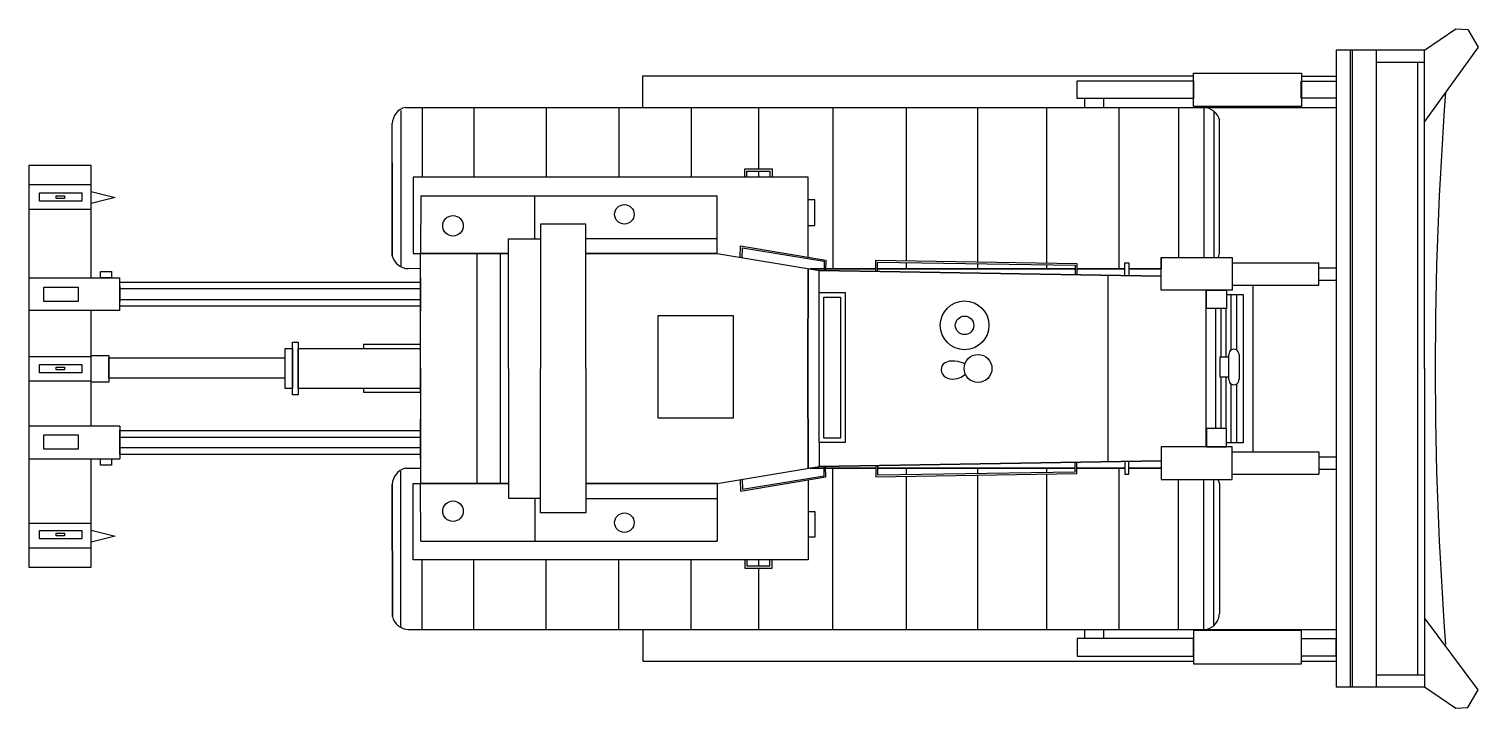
# Model space of a CAD drawing. Header units: millimetres. Extents: x 191.6 to 211.7, y 62 to 75.8.
# Drawn here: x 191.79 to 199.77, y 62.06 to 65.8 of the extents above; entities that cross this region are included whole.
import ezdxf

# ---------------------------------------------------------------- set-up
doc = ezdxf.new("R2010")
doc.units = ezdxf.units.MM

msp = doc.modelspace()

# ---------------------------------------------------------------- linework, layer by layer
for p, q in [((199.4727, 65.6796), (199.6443, 65.7968)), ((199.6443, 65.7968), (199.7109, 65.7932)), ((199.7109, 65.7932), (199.7663, 65.6973)), ((199.7663, 65.6973), (199.4727, 65.2884)), ((199.208, 65.6796), (198.9854, 65.6796)), ((198.9854, 65.6796), (198.9854, 62.1744)), ((199.0634, 65.6796), (199.0634, 62.1744)), ((199.0735, 65.6796), (199.0735, 62.1744)), ((199.4727, 65.6796), (199.208, 65.6796)), ((199.208, 62.1744), (199.208, 65.6796)), ((199.4727, 63.9283), (199.4727, 65.6796)), ((195.1715, 65.3649), (195.1715, 65.5383)), ((195.1715, 65.5383), (198.2008, 65.5383)), ((198.7943, 65.5378), (198.9854, 65.5378)), ((199.208, 65.6143), (199.4727, 65.6143)), ((199.4356, 62.2422), (199.4356, 65.6143)), ((197.6011, 65.4135), (197.6011, 65.3649)), ((197.7061, 65.4135), (197.7061, 65.3649)), ((193.8397, 65.3488), (193.8397, 64.4926)), ((193.8644, 65.3649), (198.3443, 65.3649)), ((193.9561, 65.3649), (193.9561, 64.9816)), ((194.2413, 65.3649), (194.2413, 64.9816)), ((194.6382, 65.3649), (194.6382, 64.9816)), ((195.0394, 65.3649), (195.0394, 64.9816)), ((195.4365, 65.3649), (195.4365, 64.9816)), ((195.8091, 65.0268), (195.8091, 65.3639)), ((196.2157, 65.3649), (196.2157, 64.477)), ((196.6201, 65.3633), (196.6201, 64.5211)), ((197.013, 65.3649), (197.013, 64.5151)), ((197.3915, 65.3649), (197.3915, 64.5094)), ((197.7908, 65.3649), (197.7908, 64.4771)), ((198.118, 65.3649), (198.118, 64.5399)), ((198.2585, 65.3649), (198.2585, 64.5399)), ((198.3129, 65.3441), (198.3129, 64.5399)), ((198.3443, 65.3649), (198.9854, 65.3649)), ((193.7925, 64.548), (193.7925, 65.2765)), ((193.7925, 64.548), (193.7925, 65.2765)), ((198.3446, 64.5711), (198.3443, 65.2954)), ((192.1365, 65.0446), (191.7935, 65.0446)), ((191.7935, 65.0446), (191.7935, 62.8346)), ((192.1365, 64.426), (192.1365, 65.0446)), ((196.0803, 64.9816), (193.9074, 64.9816)), ((193.9074, 64.9805), (193.9074, 64.5612)), ((195.7315, 64.9812), (195.7315, 65.0268)), ((195.7315, 65.0268), (195.8826, 65.0268)), ((195.744, 64.9812), (195.744, 65.0143)), ((195.744, 65.0143), (195.8701, 65.0143)), ((195.8091, 64.9816), (195.8091, 65.0143)), ((195.8701, 65.0143), (195.8701, 64.9812)), ((195.8826, 65.0268), (195.8826, 64.9812)), ((196.0803, 64.5415), (196.0803, 64.9816)), ((192.1365, 64.9023), (192.2671, 64.8687)), ((193.7925, 64.548), (193.7925, 64.9209)), ((192.2671, 64.8687), (192.1365, 64.8369)), ((193.9493, 64.8788), (193.9475, 64.5616)), ((193.9493, 64.8788), (195.5803, 64.8788)), ((194.5773, 64.6416), (194.5773, 64.8788)), ((195.5803, 64.5616), (195.5803, 64.8788)), ((196.0803, 64.5618), (196.0803, 64.8788)), ((196.1176, 64.8572), (196.0803, 64.8572)), ((196.1176, 64.7146), (196.1176, 64.8572)), ((194.6081, 64.7221), (194.6081, 63.9283)), ((194.8575, 64.7221), (194.6081, 64.7221)), ((194.8575, 63.9283), (194.8575, 64.7221)), ((196.0803, 64.7146), (196.1176, 64.7146)), ((194.4316, 63.9283), (194.4315, 64.6418)), ((194.4315, 64.6417), (194.6081, 64.6416)), ((194.8575, 64.6428), (195.5803, 64.6428)), ((195.7073, 64.5406), (195.7086, 64.6038)), ((195.7086, 64.6038), (196.1773, 64.5252)), ((195.7171, 64.539), (195.7186, 64.5926)), ((195.7186, 64.5926), (196.1693, 64.5188)), ((193.9074, 64.5612), (193.9474, 64.561)), ((193.9475, 63.9283), (193.9475, 64.5616)), ((194.2574, 64.5616), (194.2574, 63.2949)), ((194.3863, 64.5616), (194.3863, 63.2949)), ((195.5803, 64.5616), (196.1432, 64.4684)), ((196.1693, 64.5188), (196.1688, 64.4679)), ((196.1773, 64.5252), (196.1759, 64.4678)), ((196.4526, 64.4629), (196.4525, 64.5236)), ((196.4526, 64.5236), (197.5591, 64.5068)), ((196.4626, 64.5136), (197.5491, 64.4968)), ((196.4626, 64.4629), (196.4626, 64.5136)), ((196.6201, 64.5112), (196.6201, 64.477)), ((197.013, 64.5051), (197.013, 64.4771)), ((197.5591, 64.5068), (197.5592, 64.4444)), ((197.8225, 64.5101), (197.8458, 64.5101)), ((197.8225, 64.4397), (197.8225, 64.5101)), ((197.8458, 64.5101), (197.8446, 64.4393)), ((198.0237, 64.5399), (198.0237, 64.4771)), ((198.4137, 64.5106), (198.8899, 64.5106)), ((198.8899, 64.3877), (198.8899, 64.5106)), ((191.7935, 64.4279), (192.2932, 64.4279)), ((192.2932, 64.2469), (192.2932, 64.428)), ((193.9475, 64.4775), (193.8806, 64.4778)), ((193.9475, 64.426), (193.9475, 64.2449)), ((196.1413, 64.3463), (196.1413, 64.4684)), ((197.3915, 64.4993), (197.3915, 64.4771)), ((197.5491, 64.4968), (197.5492, 64.4444)), ((197.7299, 64.442), (197.7299, 63.4152)), ((198.8899, 64.4827), (198.9854, 64.4827)), ((198.2689, 64.3599), (198.2689, 63.4966)), ((198.4137, 64.3877), (198.8899, 64.3877)), ((198.5277, 64.3877), (198.5278, 63.4688)), ((198.8899, 64.4147), (198.9854, 64.4147)), ((198.3827, 64.3359), (198.4736, 64.3359)), ((198.4057, 64.3359), (198.4057, 64.0277)), ((198.4377, 64.3359), (198.4377, 64.03)), ((198.4736, 64.3359), (198.4736, 63.5197)), ((192.2932, 64.2469), (191.7935, 64.2469)), ((192.1365, 63.6116), (192.1365, 64.2449)), ((198.3232, 63.5985), (198.3232, 64.258)), ((198.351, 64.258), (198.351, 63.9901)), ((198.3785, 64.258), (198.3785, 63.9901)), ((193.274, 64.0381), (193.9476, 64.0381)), ((193.274, 63.8184), (193.274, 64.0381)), ((192.2325, 63.8757), (192.2325, 63.9866)), ((192.2325, 63.9866), (193.203, 63.9866)), ((193.203, 63.8757), (192.2325, 63.8757)), ((193.9475, 63.9283), (193.9475, 63.2949)), ((194.4316, 63.9283), (194.4316, 63.2147)), ((194.6081, 63.1344), (194.6081, 63.9283)), ((194.8575, 63.9283), (194.8575, 63.1344)), ((198.351, 63.8832), (198.351, 63.5985)), ((198.3785, 63.8832), (198.3785, 63.5985)), ((199.4727, 63.9283), (199.4727, 62.1744)), ((193.9476, 63.8184), (193.274, 63.8184)), ((198.4057, 63.8453), (198.4057, 63.5197)), ((198.4377, 63.843), (198.4377, 63.5197)), ((193.9475, 63.4305), (193.9475, 63.6503)), ((192.2932, 63.6116), (191.7935, 63.6116)), ((192.2932, 63.6116), (192.2932, 63.4305)), ((193.9475, 63.4305), (193.9475, 63.6116)), ((196.1413, 63.5205), (196.1413, 63.3881)), ((198.4736, 63.5197), (198.3827, 63.5197)), ((198.4137, 63.4688), (198.8899, 63.4688)), ((198.8899, 63.4688), (198.8899, 63.3459)), ((191.7935, 63.4305), (192.2932, 63.4305)), ((192.1365, 62.8346), (192.1365, 63.4305)), ((195.5803, 63.2949), (196.1413, 63.3881)), ((196.1693, 63.3377), (196.1689, 63.3886)), ((196.1773, 63.3313), (196.1761, 63.3887)), ((196.4526, 63.3936), (196.4525, 63.3329)), ((196.4626, 63.3936), (196.4626, 63.3429)), ((197.5491, 63.3597), (197.5492, 63.4122)), ((197.5591, 63.3497), (197.5592, 63.4121)), ((197.8225, 63.4168), (197.8225, 63.3464)), ((197.8458, 63.3464), (197.8446, 63.4172)), ((198.8899, 63.4418), (198.9854, 63.4418)), ((193.8397, 62.5072), (193.8397, 63.3638)), ((193.8644, 63.3791), (193.9468, 63.379)), ((195.7073, 63.3159), (195.7086, 63.2527)), ((195.7086, 63.2527), (196.1773, 63.3313)), ((195.7171, 63.3175), (195.7186, 63.2639)), ((195.7186, 63.2639), (196.1693, 63.3377)), ((196.0803, 63.315), (196.0803, 62.9237)), ((196.0803, 63.315), (196.0803, 62.8749)), ((196.2157, 62.4916), (196.2157, 63.3795)), ((196.4526, 63.3329), (197.5591, 63.3497)), ((196.4626, 63.3429), (197.5491, 63.3597)), ((196.6201, 63.3787), (196.6201, 63.3453)), ((196.6201, 63.3354), (196.6201, 62.4919)), ((197.013, 63.3804), (197.013, 63.3514)), ((197.013, 63.3414), (197.013, 62.4919)), ((197.3915, 63.3804), (197.3915, 63.3572)), ((197.3915, 63.3471), (197.3915, 62.4925)), ((197.7908, 63.3804), (197.7908, 62.4925)), ((197.8225, 63.3464), (197.8458, 63.3464)), ((198.118, 62.4916), (198.118, 63.3166)), ((198.2585, 62.4916), (198.2585, 63.3166)), ((198.3129, 62.5176), (198.3129, 63.3166)), ((198.4137, 63.3459), (198.8899, 63.3459)), ((198.8899, 63.3738), (198.9854, 63.3738)), ((193.9074, 63.2953), (193.9474, 63.2955)), ((193.9074, 62.9237), (193.9074, 63.2953)), ((193.9074, 62.876), (193.9074, 63.2953)), ((193.9493, 62.9777), (193.9475, 63.2949)), ((195.5803, 63.2949), (195.5803, 62.9777)), ((196.0803, 63.2947), (196.0803, 62.9777)), ((198.3442, 63.2962), (198.3437, 62.5803)), ((194.4314, 63.2147), (194.6081, 63.2149)), ((194.5773, 63.2149), (194.5773, 62.9777)), ((194.8575, 63.2137), (195.5803, 63.2137)), ((194.8575, 63.1344), (194.6081, 63.1344)), ((196.0803, 63.1419), (196.1176, 63.1419)), ((196.1176, 63.1419), (196.1176, 62.9993)), ((192.1365, 63.0387), (192.2671, 63.0051)), ((192.2671, 63.0051), (192.1365, 62.9733)), ((196.1176, 62.9993), (196.0803, 62.9993)), ((193.9493, 62.9777), (195.5803, 62.9777)), ((191.7935, 62.8346), (192.1365, 62.8346)), ((196.0803, 62.8749), (193.9074, 62.8749)), ((193.9561, 62.4916), (193.9561, 62.8749)), ((194.2413, 62.4916), (194.2413, 62.8749)), ((194.6382, 62.4916), (194.6382, 62.8749)), ((195.0394, 62.492), (195.0394, 62.8749)), ((195.4365, 62.4919), (195.4365, 62.8749)), ((195.7315, 62.8753), (195.7315, 62.8297)), ((195.7315, 62.8297), (195.8826, 62.8297)), ((195.744, 62.8753), (195.744, 62.8422)), ((195.744, 62.8422), (195.8701, 62.8422)), ((195.8091, 62.8422), (195.8091, 62.8749)), ((195.8091, 62.4916), (195.8091, 62.8297)), ((195.8701, 62.8422), (195.8701, 62.8753)), ((195.8826, 62.8297), (195.8826, 62.8753)), ((199.7663, 62.1592), (199.4727, 62.5566)), ((193.8818, 62.492), (198.9854, 62.4918)), ((195.1715, 62.492), (195.1715, 62.3182)), ((197.6011, 62.4916), (197.6011, 62.443)), ((197.7061, 62.4916), (197.7061, 62.443)), ((195.1715, 62.3182), (198.2008, 62.3182)), ((198.7943, 62.3182), (198.9854, 62.3182)), ((199.208, 62.2422), (199.4727, 62.2422)), ((199.208, 62.1744), (198.9854, 62.1744)), ((199.4727, 62.1744), (199.208, 62.1744)), ((199.4727, 62.1769), (199.6443, 62.0597)), ((199.7109, 62.0633), (199.7663, 62.1592)), ((199.6443, 62.0597), (199.7109, 62.0633))]:
    msp.add_line(p, q)
at = {"lineweight": 30}
for p, q in [((193.7925, 64.548), (193.7925, 65.0598)), ((194.4316, 64.5616), (193.9475, 64.5616)), ((195.5803, 64.5616), (194.8575, 64.5616)), ((196.0803, 64.4788), (196.0794, 63.9283)), ((196.1689, 64.477), (196.091, 64.477)), ((196.1432, 64.4684), (198.0237, 64.4371)), ((196.4526, 64.477), (196.1761, 64.477)), ((197.5491, 64.4771), (196.4626, 64.477)), ((197.8225, 64.4771), (197.5592, 64.4771)), ((198.0237, 64.4771), (197.8452, 64.4771)), ((196.0803, 63.3777), (196.0794, 63.9283)), ((196.1413, 63.3881), (198.024, 63.4202)), ((196.169, 63.3795), (196.091, 63.3795)), ((196.4526, 63.3795), (196.1763, 63.3795)), ((197.5491, 63.3794), (196.4626, 63.3795)), ((197.8225, 63.3794), (197.5592, 63.3794)), ((198.024, 63.3794), (197.8452, 63.3794)), ((193.7925, 63.2906), (193.7933, 62.5639)), ((194.4316, 63.2949), (193.9475, 63.2949)), ((195.5803, 63.2949), (194.8575, 63.2949))]:
    msp.add_line(p, q, dxfattribs=at)
for points in [[(198.2008, 65.5536), (198.7943, 65.5536), (198.7943, 65.3709), (198.2008, 65.3709)], [(197.56, 65.5108), (198.2005, 65.5108), (198.2005, 65.4135), (197.56, 65.4135)], [(198.794, 65.5103), (198.9856, 65.5103), (198.9856, 65.4159), (198.794, 65.4159)], [(191.7935, 64.8059), (192.1365, 64.8059), (192.1365, 64.9392), (191.7935, 64.9392)], [(191.8509, 64.8948), (192.0846, 64.8948), (192.0846, 64.8487), (191.8509, 64.8487)], [(191.9439, 64.8787), (191.9883, 64.8787), (191.9883, 64.8643), (191.9439, 64.8643)], [(198.0237, 64.5399), (198.4137, 64.5399), (198.4137, 64.3599), (198.0237, 64.3599)], [(192.1872, 64.462), (192.2473, 64.462), (192.2473, 64.428), (192.1872, 64.428)], [(191.8759, 64.3753), (192.0645, 64.3753), (192.0645, 64.2963), (191.8759, 64.2963)], [(192.2932, 64.4033), (193.9475, 64.4033), (193.9475, 64.2715), (192.2932, 64.2715)], [(192.2932, 64.2979), (192.2932, 64.2979), (192.2932, 64.3807), (192.2932, 64.3807)], [(192.2932, 64.2979), (192.2932, 64.2979), (192.2932, 64.3807), (192.2932, 64.3807)], [(192.2932, 64.2979), (192.2932, 64.2979), (192.2932, 64.3807), (192.2932, 64.3807)], [(192.2932, 64.3073), (193.9475, 64.3073), (193.9475, 64.3672), (192.2932, 64.3672)], [(196.1413, 64.3463), (196.2835, 64.3463), (196.2835, 63.5205), (196.1413, 63.5205)], [(198.2724, 64.3599), (198.3827, 64.3599), (198.3827, 64.258), (198.2724, 64.258)], [(196.1663, 64.3213), (196.2585, 64.3213), (196.2585, 63.5455), (196.1663, 63.5455)], [(195.2549, 64.2202), (195.6684, 64.2202), (195.6684, 63.6554), (195.2549, 63.6554)], [(193.2441, 63.8179), (193.203, 63.8179), (193.203, 64.0377), (193.2441, 64.0377)], [(193.274, 63.7827), (193.2441, 63.7827), (193.2441, 64.0729), (193.274, 64.0729)], [(191.7935, 63.8598), (192.1365, 63.8598), (192.1365, 63.9931), (191.7935, 63.9931)], [(191.8509, 63.9504), (192.0846, 63.9504), (192.0846, 63.9043), (191.8509, 63.9043)], [(192.1365, 64.0001), (192.2328, 64.0001), (192.2328, 63.8527), (192.1365, 63.8527)], [(198.3961, 63.9901), (198.3462, 63.9901), (198.3462, 63.8832), (198.3961, 63.8832)], [(191.9439, 63.9354), (191.9883, 63.9354), (191.9883, 63.9211), (191.9439, 63.9211)], [(191.8759, 63.5625), (192.0645, 63.5625), (192.0645, 63.4835), (191.8759, 63.4835)], [(192.2932, 63.5891), (192.2932, 63.5891), (192.2932, 63.4549), (192.2932, 63.4549)], [(192.2932, 63.5863), (193.9475, 63.5863), (193.9475, 63.4545), (192.2932, 63.4545)], [(192.2932, 63.5605), (192.2932, 63.5605), (192.2932, 63.4777), (192.2932, 63.4777)], [(192.2932, 63.5605), (192.2932, 63.5605), (192.2932, 63.4777), (192.2932, 63.4777)], [(192.2932, 63.5605), (192.2932, 63.5605), (192.2932, 63.4777), (192.2932, 63.4777)], [(192.2932, 63.5512), (193.9475, 63.5512), (193.9475, 63.4913), (192.2932, 63.4913)], [(198.2724, 63.4966), (198.3827, 63.4966), (198.3827, 63.5985), (198.2724, 63.5985)], [(198.0237, 63.3166), (198.4137, 63.3166), (198.4137, 63.4966), (198.0237, 63.4966)], [(192.1872, 63.4305), (192.2473, 63.4305), (192.2473, 63.3966), (192.1872, 63.3966)], [(191.7935, 62.9422), (192.1365, 62.9422), (192.1365, 63.0755), (191.7935, 63.0755)], [(191.8509, 63.0368), (192.0846, 63.0368), (192.0846, 62.9907), (191.8509, 62.9907)], [(191.9439, 63.0218), (191.9883, 63.0218), (191.9883, 63.0074), (191.9439, 63.0074)], [(197.56, 62.3457), (198.2005, 62.3457), (198.2005, 62.443), (197.56, 62.443)], [(198.2008, 62.3029), (198.7943, 62.3029), (198.7943, 62.4856), (198.2008, 62.4856)], [(198.794, 62.3462), (198.9856, 62.3462), (198.9856, 62.4406), (198.794, 62.4406)]]:
    msp.add_lwpolyline(points, close=True)
for points in [[(193.6337, 63.8184), (193.6337, 63.7978), (193.9475, 63.7978), (193.9475, 64.0612), (193.6337, 64.0612), (193.6337, 64.0381)], [(198.3954, 63.8677), (198.3954, 64.006)], [(198.4512, 64.006), (198.4512, 63.8677)]]:
    msp.add_lwpolyline(points)
for centre, radius in [((195.0695, 64.7767), 0.0536), ((194.1265, 64.7136), 0.0562), ((196.9413, 64.1657), 0.1341), ((196.9413, 64.1657), 0.051), ((197.0153, 63.9283), 0.0767), ((194.1265, 63.1429), 0.0562), ((195.0695, 63.0798), 0.0536)]:
    msp.add_circle(centre, radius)
for centre, radius, start, end in [((219.8136, 63.9283), 20.283, 175.70526, 184.29474), ((193.8859, 65.2741), 0.0934, 103.28488, 178.51088), ((198.254, 65.2717), 0.0934, 13.28488, 88.51088), ((193.883, 64.5712), 0.0934, 194.35382, 268.51088), ((198.2512, 64.5735), 0.0934, 338.87707, 358.51088), ((198.4233, 64.0061), 0.0279, 359.78182, 180.21818), ((198.4233, 63.8669), 0.0279, 178.48518, 1.51482), ((193.8859, 63.2882), 0.0934, 103.28488, 178.51088), ((198.2539, 63.2727), 0.0934, 14.58171, 28.03996), ((193.8842, 62.5854), 0.0934, 193.28488, 268.51088), ((198.2503, 62.5827), 0.0934, 283.28488, 358.51088)]:
    msp.add_arc(centre, radius, start, end)
msp.add_open_spline([(196.944, 63.9548), (196.9261, 63.9612), (196.8859, 63.9755), (196.8097, 63.9619), (196.813, 63.8709), (196.9008, 63.8625), (196.9359, 63.8897), (196.9463, 63.8977)], degree=3, knots=[0, 0, 0, 0, 0.0587414, 0.1313736, 0.1796993, 0.2745342, 0.314354, 0.314354, 0.314354, 0.314354])

doc.saveas('drawing.dxf')
